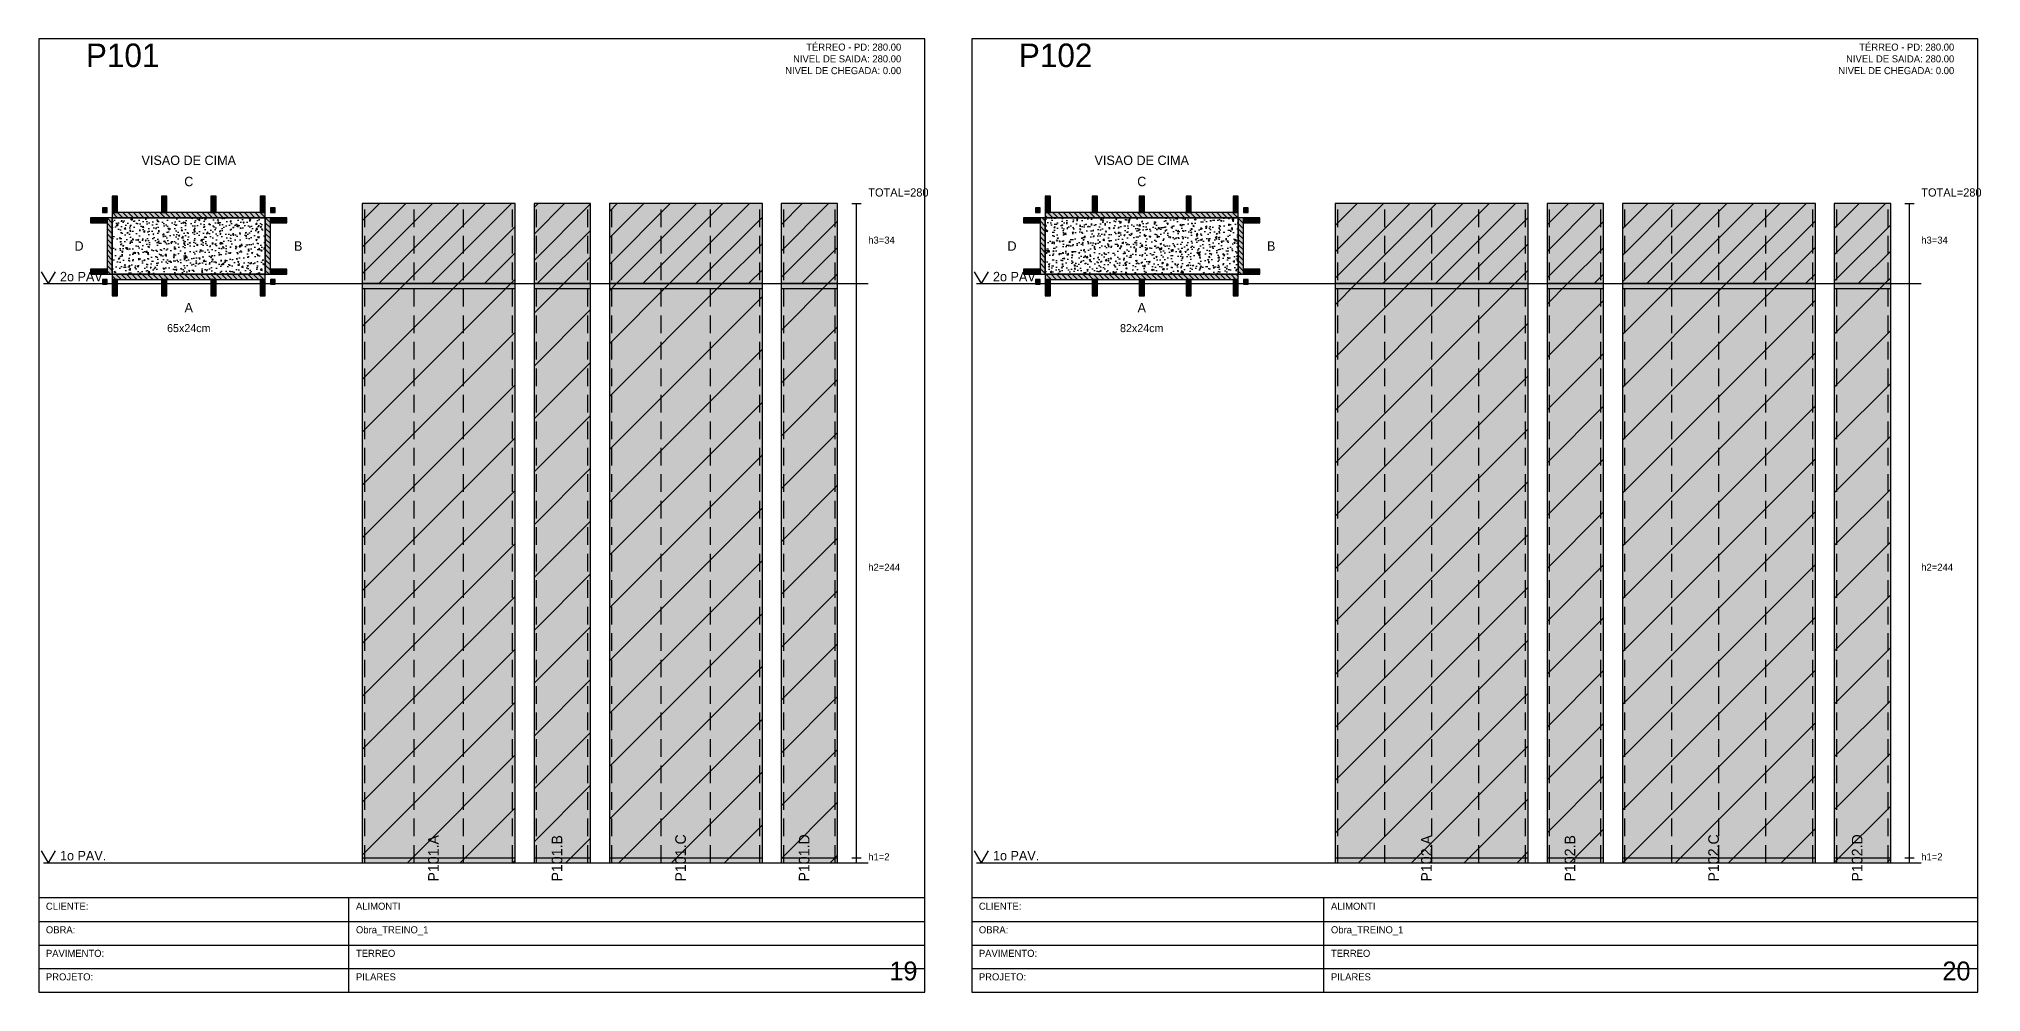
# Model space of a CAD drawing. Header units: metres. Extents: x 0 to 2088, y 0 to 2105.
# Drawn here: x 1263 to 2088, y 1275 to 1680 of the extents above; entities that cross this region are included whole.
import ezdxf
from ezdxf.enums import TextEntityAlignment as Align

# ---------------------------------------------------------------- set-up
doc = ezdxf.new("R2010")
doc.units = ezdxf.units.M
doc.linetypes.add('HIDDEN', pattern=[0.375, 0.25, -0.125])
for name, color, linetype in [('BORDA_CELULA', 9, 'Continuous'), ('CARIMBO', 9, 'Continuous'), ('CHAPA', 1, 'Continuous'), ('CONCRETO', 4, 'Continuous'), ('COTA', 241, 'Continuous'), ('Hachura', 251, 'Continuous'), ('LABEL_ID', 3, 'Continuous'), ('Nivel', 4, 'Continuous'), ('NOMENCLATURA', 1, 'Continuous'), ('Paineis', 200, 'Continuous'), ('SARR_2.2x7', 40, 'Continuous'), ('Texto Secao', 2, 'Continuous'), ('TEXTO_GERAL', 2, 'Continuous')]:
    doc.layers.add(name, color=color, linetype=linetype)

msp = doc.modelspace()

# ---------------------------------------------------------------- hatches: boundary and pattern name
at = {"layer": 'CHAPA'}
for points in [[(1290.2, 1606.2), (1292.2, 1606.2), (1292.2, 1608.2), (1290.2, 1608.2)], [(1361.6, 1606.2), (1363.6, 1606.2), (1363.6, 1608.2), (1361.6, 1608.2)], [(1686.6, 1606.2), (1688.6, 1606.2), (1688.6, 1608.2), (1686.6, 1608.2)], [(1775, 1606.2), (1777, 1606.2), (1777, 1608.2), (1775, 1608.2)], [(1290.2, 1575.8), (1292.2, 1575.8), (1292.2, 1577.8), (1290.2, 1577.8)], [(1361.6, 1575.8), (1363.6, 1575.8), (1363.6, 1577.8), (1361.6, 1577.8)], [(1686.6, 1575.8), (1688.6, 1575.8), (1688.6, 1577.8), (1686.6, 1577.8)], [(1775, 1575.8), (1777, 1575.8), (1777, 1577.8), (1775, 1577.8)]]:
    msp.add_hatch(color=1, dxfattribs=at).paths.add_polyline_path(points)
at = {"layer": 'COTA'}
h = msp.add_hatch(dxfattribs=at)
h.set_pattern_fill('AR-CONC', color=256, scale=0.03)
h.paths.add_polyline_path([(1294.4, 1580), (1359.4, 1580), (1359.4, 1604), (1294.4, 1604)])
h = msp.add_hatch(dxfattribs=at)
h.set_pattern_fill('AR-CONC', color=256, scale=0.03)
h.paths.add_polyline_path([(1690.8, 1580), (1772.8, 1580), (1772.8, 1604), (1690.8, 1604)])
at = {"layer": 'Hachura'}
for points in [[(1400.6, 1576), (1465.6, 1576), (1465.6, 1610), (1400.6, 1610)], [(1473.6, 1576), (1497.6, 1576), (1497.6, 1610), (1473.6, 1610)], [(1505.6, 1576), (1570.6, 1576), (1570.6, 1610), (1505.6, 1610)], [(1578.6, 1576), (1602.6, 1576), (1602.6, 1610), (1578.6, 1610)], [(1814, 1576), (1896, 1576), (1896, 1610), (1814, 1610)], [(1904, 1576), (1928, 1576), (1928, 1610), (1904, 1610)], [(1936, 1576), (2018, 1576), (2018, 1610), (1936, 1610)], [(2026, 1576), (2050, 1576), (2050, 1610), (2026, 1610)], [(1400.6, 1330), (1465.6, 1330), (1465.6, 1576), (1400.6, 1576)], [(1473.6, 1330), (1497.6, 1330), (1497.6, 1576), (1473.6, 1576)], [(1505.6, 1330), (1570.6, 1330), (1570.6, 1576), (1505.6, 1576)], [(1578.6, 1330), (1602.6, 1330), (1602.6, 1576), (1578.6, 1576)], [(1814, 1330), (1896, 1330), (1896, 1576), (1814, 1576)], [(1904, 1330), (1928, 1330), (1928, 1576), (1904, 1576)], [(1936, 1330), (2018, 1330), (2018, 1576), (1936, 1576)], [(2026, 1330), (2050, 1330), (2050, 1576), (2026, 1576)]]:
    msp.add_hatch(color=256, dxfattribs=at).paths.add_polyline_path(points)
h = msp.add_hatch(dxfattribs=at)
h.set_pattern_fill('ANSI31', color=256, scale=2.5)
h.paths.add_polyline_path([(1400.6, 1576), (1465.6, 1576), (1465.6, 1610), (1400.6, 1610)])
h = msp.add_hatch(dxfattribs=at)
h.set_pattern_fill('ANSI31', color=256, scale=2.5)
h.paths.add_polyline_path([(1473.6, 1576), (1497.6, 1576), (1497.6, 1610), (1473.6, 1610)])
h = msp.add_hatch(dxfattribs=at)
h.set_pattern_fill('ANSI31', color=256, scale=2.5)
h.paths.add_polyline_path([(1505.6, 1576), (1570.6, 1576), (1570.6, 1610), (1505.6, 1610)])
h = msp.add_hatch(dxfattribs=at)
h.set_pattern_fill('ANSI31', color=256, scale=2.5)
h.paths.add_polyline_path([(1578.6, 1576), (1602.6, 1576), (1602.6, 1610), (1578.6, 1610)])
h = msp.add_hatch(dxfattribs=at)
h.set_pattern_fill('ANSI31', color=256, scale=2.5)
h.paths.add_polyline_path([(1814, 1576), (1896, 1576), (1896, 1610), (1814, 1610)])
h = msp.add_hatch(dxfattribs=at)
h.set_pattern_fill('ANSI31', color=256, scale=2.5)
h.paths.add_polyline_path([(1904, 1576), (1928, 1576), (1928, 1610), (1904, 1610)])
h = msp.add_hatch(dxfattribs=at)
h.set_pattern_fill('ANSI31', color=256, scale=2.5)
h.paths.add_polyline_path([(1936, 1576), (2018, 1576), (2018, 1610), (1936, 1610)])
h = msp.add_hatch(dxfattribs=at)
h.set_pattern_fill('ANSI31', color=256, scale=2.5)
h.paths.add_polyline_path([(2026, 1576), (2050, 1576), (2050, 1610), (2026, 1610)])
h = msp.add_hatch(dxfattribs=at)
h.set_pattern_fill('ANSI31', color=256, scale=5)
h.paths.add_polyline_path([(1400.6, 1330), (1465.6, 1330), (1465.6, 1576), (1400.6, 1576)])
h = msp.add_hatch(dxfattribs=at)
h.set_pattern_fill('ANSI31', color=256, scale=5)
h.paths.add_polyline_path([(1473.6, 1330), (1497.6, 1330), (1497.6, 1576), (1473.6, 1576)])
h = msp.add_hatch(dxfattribs=at)
h.set_pattern_fill('ANSI31', color=256, scale=5)
h.paths.add_polyline_path([(1505.6, 1330), (1570.6, 1330), (1570.6, 1576), (1505.6, 1576)])
h = msp.add_hatch(dxfattribs=at)
h.set_pattern_fill('ANSI31', color=256, scale=5)
h.paths.add_polyline_path([(1578.6, 1330), (1602.6, 1330), (1602.6, 1576), (1578.6, 1576)])
h = msp.add_hatch(dxfattribs=at)
h.set_pattern_fill('ANSI31', color=256, scale=5)
h.paths.add_polyline_path([(1814, 1330), (1896, 1330), (1896, 1576), (1814, 1576)])
h = msp.add_hatch(dxfattribs=at)
h.set_pattern_fill('ANSI31', color=256, scale=5)
h.paths.add_polyline_path([(1904, 1330), (1928, 1330), (1928, 1576), (1904, 1576)])
h = msp.add_hatch(dxfattribs=at)
h.set_pattern_fill('ANSI31', color=256, scale=5)
h.paths.add_polyline_path([(1936, 1330), (2018, 1330), (2018, 1576), (1936, 1576)])
h = msp.add_hatch(dxfattribs=at)
h.set_pattern_fill('ANSI31', color=256, scale=5)
h.paths.add_polyline_path([(2026, 1330), (2050, 1330), (2050, 1576), (2026, 1576)])
at = {"layer": 'Paineis'}
for points in [[(1292.2, 1580), (1294.4, 1580), (1294.4, 1604), (1292.2, 1604)], [(1294.4, 1604), (1359.4, 1604), (1359.4, 1606.2), (1294.4, 1606.2)], [(1359.4, 1580), (1361.6, 1580), (1361.6, 1604), (1359.4, 1604)], [(1688.6, 1580), (1690.8, 1580), (1690.8, 1604), (1688.6, 1604)], [(1690.8, 1604), (1772.8, 1604), (1772.8, 1606.2), (1690.8, 1606.2)], [(1772.8, 1580), (1775, 1580), (1775, 1604), (1772.8, 1604)], [(1294.4, 1577.8), (1359.4, 1577.8), (1359.4, 1580), (1294.4, 1580)], [(1690.8, 1577.8), (1772.8, 1577.8), (1772.8, 1580), (1690.8, 1580)]]:
    msp.add_hatch(color=256, dxfattribs=at).paths.add_polyline_path(points)
h = msp.add_hatch(dxfattribs=at)
h.set_pattern_fill('ANSI31', color=256, scale=0.5, angle=270)
h.paths.add_polyline_path([(1292.2, 1580), (1294.4, 1580), (1294.4, 1604), (1292.2, 1604)])
h = msp.add_hatch(dxfattribs=at)
h.set_pattern_fill('ANSI31', color=256, scale=0.5, angle=270)
h.paths.add_polyline_path([(1294.4, 1604), (1359.4, 1604), (1359.4, 1606.2), (1294.4, 1606.2)])
h = msp.add_hatch(dxfattribs=at)
h.set_pattern_fill('ANSI31', color=256, scale=0.5, angle=270)
h.paths.add_polyline_path([(1359.4, 1580), (1361.6, 1580), (1361.6, 1604), (1359.4, 1604)])
h = msp.add_hatch(dxfattribs=at)
h.set_pattern_fill('ANSI31', color=256, scale=0.5, angle=270)
h.paths.add_polyline_path([(1688.6, 1580), (1690.8, 1580), (1690.8, 1604), (1688.6, 1604)])
h = msp.add_hatch(dxfattribs=at)
h.set_pattern_fill('ANSI31', color=256, scale=0.5, angle=270)
h.paths.add_polyline_path([(1690.8, 1604), (1772.8, 1604), (1772.8, 1606.2), (1690.8, 1606.2)])
h = msp.add_hatch(dxfattribs=at)
h.set_pattern_fill('ANSI31', color=256, scale=0.5, angle=270)
h.paths.add_polyline_path([(1772.8, 1580), (1775, 1580), (1775, 1604), (1772.8, 1604)])
h = msp.add_hatch(dxfattribs=at)
h.set_pattern_fill('ANSI31', color=256, scale=0.5, angle=270)
h.paths.add_polyline_path([(1294.4, 1577.8), (1359.4, 1577.8), (1359.4, 1580), (1294.4, 1580)])
h = msp.add_hatch(dxfattribs=at)
h.set_pattern_fill('ANSI31', color=256, scale=0.5, angle=270)
h.paths.add_polyline_path([(1690.8, 1577.8), (1772.8, 1577.8), (1772.8, 1580), (1690.8, 1580)])
at = {"layer": 'SARR_2.2x7'}
for points in [[(1294.4, 1606.2), (1296.6, 1606.2), (1296.6, 1613.2), (1294.4, 1613.2)], [(1315.33, 1606.2), (1317.53, 1606.2), (1317.53, 1613.2), (1315.33, 1613.2)], [(1336.27, 1606.2), (1338.47, 1606.2), (1338.47, 1613.2), (1336.27, 1613.2)], [(1357.2, 1606.2), (1359.4, 1606.2), (1359.4, 1613.2), (1357.2, 1613.2)], [(1690.8, 1606.2), (1693, 1606.2), (1693, 1613.2), (1690.8, 1613.2)], [(1710.75, 1606.2), (1712.95, 1606.2), (1712.95, 1613.2), (1710.75, 1613.2)], [(1730.7, 1606.2), (1732.9, 1606.2), (1732.9, 1613.2), (1730.7, 1613.2)], [(1750.65, 1606.2), (1752.85, 1606.2), (1752.85, 1613.2), (1750.65, 1613.2)], [(1770.6, 1606.2), (1772.8, 1606.2), (1772.8, 1613.2), (1770.6, 1613.2)], [(1285.2, 1601.8), (1292.2, 1601.8), (1292.2, 1604), (1285.2, 1604)], [(1361.6, 1601.8), (1368.6, 1601.8), (1368.6, 1604), (1361.6, 1604)], [(1681.6, 1601.8), (1688.6, 1601.8), (1688.6, 1604), (1681.6, 1604)], [(1775, 1601.8), (1782, 1601.8), (1782, 1604), (1775, 1604)], [(1285.2, 1580), (1292.2, 1580), (1292.2, 1582.2), (1285.2, 1582.2)], [(1294.4, 1570.8), (1296.6, 1570.8), (1296.6, 1577.8), (1294.4, 1577.8)], [(1315.33, 1570.8), (1317.53, 1570.8), (1317.53, 1577.8), (1315.33, 1577.8)], [(1336.27, 1570.8), (1338.47, 1570.8), (1338.47, 1577.8), (1336.27, 1577.8)], [(1357.2, 1570.8), (1359.4, 1570.8), (1359.4, 1577.8), (1357.2, 1577.8)], [(1361.6, 1580), (1368.6, 1580), (1368.6, 1582.2), (1361.6, 1582.2)], [(1681.6, 1580), (1688.6, 1580), (1688.6, 1582.2), (1681.6, 1582.2)], [(1690.8, 1570.8), (1693, 1570.8), (1693, 1577.8), (1690.8, 1577.8)], [(1710.75, 1570.8), (1712.95, 1570.8), (1712.95, 1577.8), (1710.75, 1577.8)], [(1730.7, 1570.8), (1732.9, 1570.8), (1732.9, 1577.8), (1730.7, 1577.8)], [(1750.65, 1570.8), (1752.85, 1570.8), (1752.85, 1577.8), (1750.65, 1577.8)], [(1770.6, 1570.8), (1772.8, 1570.8), (1772.8, 1577.8), (1770.6, 1577.8)], [(1775, 1580), (1782, 1580), (1782, 1582.2), (1775, 1582.2)]]:
    msp.add_hatch(color=256, dxfattribs=at).paths.add_polyline_path(points)
h = msp.add_hatch(dxfattribs=at)
h.set_pattern_fill('ANSI31', color=256, scale=0.5, angle=270)
h.paths.add_polyline_path([(1294.4, 1606.2), (1296.6, 1606.2), (1296.6, 1613.2), (1294.4, 1613.2)])
h = msp.add_hatch(dxfattribs=at)
h.set_pattern_fill('ANSI31', color=256, scale=0.5, angle=270)
h.paths.add_polyline_path([(1315.33, 1606.2), (1317.53, 1606.2), (1317.53, 1613.2), (1315.33, 1613.2)])
h = msp.add_hatch(dxfattribs=at)
h.set_pattern_fill('ANSI31', color=256, scale=0.5, angle=270)
h.paths.add_polyline_path([(1336.27, 1606.2), (1338.47, 1606.2), (1338.47, 1613.2), (1336.27, 1613.2)])
h = msp.add_hatch(dxfattribs=at)
h.set_pattern_fill('ANSI31', color=256, scale=0.5, angle=270)
h.paths.add_polyline_path([(1357.2, 1606.2), (1359.4, 1606.2), (1359.4, 1613.2), (1357.2, 1613.2)])
h = msp.add_hatch(dxfattribs=at)
h.set_pattern_fill('ANSI31', color=256, scale=0.5, angle=270)
h.paths.add_polyline_path([(1690.8, 1606.2), (1693, 1606.2), (1693, 1613.2), (1690.8, 1613.2)])
h = msp.add_hatch(dxfattribs=at)
h.set_pattern_fill('ANSI31', color=256, scale=0.5, angle=270)
h.paths.add_polyline_path([(1710.75, 1606.2), (1712.95, 1606.2), (1712.95, 1613.2), (1710.75, 1613.2)])
h = msp.add_hatch(dxfattribs=at)
h.set_pattern_fill('ANSI31', color=256, scale=0.5, angle=270)
h.paths.add_polyline_path([(1730.7, 1606.2), (1732.9, 1606.2), (1732.9, 1613.2), (1730.7, 1613.2)])
h = msp.add_hatch(dxfattribs=at)
h.set_pattern_fill('ANSI31', color=256, scale=0.5, angle=270)
h.paths.add_polyline_path([(1750.65, 1606.2), (1752.85, 1606.2), (1752.85, 1613.2), (1750.65, 1613.2)])
h = msp.add_hatch(dxfattribs=at)
h.set_pattern_fill('ANSI31', color=256, scale=0.5, angle=270)
h.paths.add_polyline_path([(1770.6, 1606.2), (1772.8, 1606.2), (1772.8, 1613.2), (1770.6, 1613.2)])
h = msp.add_hatch(dxfattribs=at)
h.set_pattern_fill('ANSI31', color=256, scale=0.5, angle=270)
h.paths.add_polyline_path([(1285.2, 1601.8), (1292.2, 1601.8), (1292.2, 1604), (1285.2, 1604)])
h = msp.add_hatch(dxfattribs=at)
h.set_pattern_fill('ANSI31', color=256, scale=0.5, angle=270)
h.paths.add_polyline_path([(1361.6, 1601.8), (1368.6, 1601.8), (1368.6, 1604), (1361.6, 1604)])
h = msp.add_hatch(dxfattribs=at)
h.set_pattern_fill('ANSI31', color=256, scale=0.5, angle=270)
h.paths.add_polyline_path([(1681.6, 1601.8), (1688.6, 1601.8), (1688.6, 1604), (1681.6, 1604)])
h = msp.add_hatch(dxfattribs=at)
h.set_pattern_fill('ANSI31', color=256, scale=0.5, angle=270)
h.paths.add_polyline_path([(1775, 1601.8), (1782, 1601.8), (1782, 1604), (1775, 1604)])
h = msp.add_hatch(dxfattribs=at)
h.set_pattern_fill('ANSI31', color=256, scale=0.5, angle=270)
h.paths.add_polyline_path([(1285.2, 1580), (1292.2, 1580), (1292.2, 1582.2), (1285.2, 1582.2)])
h = msp.add_hatch(dxfattribs=at)
h.set_pattern_fill('ANSI31', color=256, scale=0.5, angle=270)
h.paths.add_polyline_path([(1294.4, 1570.8), (1296.6, 1570.8), (1296.6, 1577.8), (1294.4, 1577.8)])
h = msp.add_hatch(dxfattribs=at)
h.set_pattern_fill('ANSI31', color=256, scale=0.5, angle=270)
h.paths.add_polyline_path([(1315.33, 1570.8), (1317.53, 1570.8), (1317.53, 1577.8), (1315.33, 1577.8)])
h = msp.add_hatch(dxfattribs=at)
h.set_pattern_fill('ANSI31', color=256, scale=0.5, angle=270)
h.paths.add_polyline_path([(1336.27, 1570.8), (1338.47, 1570.8), (1338.47, 1577.8), (1336.27, 1577.8)])
h = msp.add_hatch(dxfattribs=at)
h.set_pattern_fill('ANSI31', color=256, scale=0.5, angle=270)
h.paths.add_polyline_path([(1357.2, 1570.8), (1359.4, 1570.8), (1359.4, 1577.8), (1357.2, 1577.8)])
h = msp.add_hatch(dxfattribs=at)
h.set_pattern_fill('ANSI31', color=256, scale=0.5, angle=270)
h.paths.add_polyline_path([(1361.6, 1580), (1368.6, 1580), (1368.6, 1582.2), (1361.6, 1582.2)])
h = msp.add_hatch(dxfattribs=at)
h.set_pattern_fill('ANSI31', color=256, scale=0.5, angle=270)
h.paths.add_polyline_path([(1681.6, 1580), (1688.6, 1580), (1688.6, 1582.2), (1681.6, 1582.2)])
h = msp.add_hatch(dxfattribs=at)
h.set_pattern_fill('ANSI31', color=256, scale=0.5, angle=270)
h.paths.add_polyline_path([(1690.8, 1570.8), (1693, 1570.8), (1693, 1577.8), (1690.8, 1577.8)])
h = msp.add_hatch(dxfattribs=at)
h.set_pattern_fill('ANSI31', color=256, scale=0.5, angle=270)
h.paths.add_polyline_path([(1710.75, 1570.8), (1712.95, 1570.8), (1712.95, 1577.8), (1710.75, 1577.8)])
h = msp.add_hatch(dxfattribs=at)
h.set_pattern_fill('ANSI31', color=256, scale=0.5, angle=270)
h.paths.add_polyline_path([(1730.7, 1570.8), (1732.9, 1570.8), (1732.9, 1577.8), (1730.7, 1577.8)])
h = msp.add_hatch(dxfattribs=at)
h.set_pattern_fill('ANSI31', color=256, scale=0.5, angle=270)
h.paths.add_polyline_path([(1750.65, 1570.8), (1752.85, 1570.8), (1752.85, 1577.8), (1750.65, 1577.8)])
h = msp.add_hatch(dxfattribs=at)
h.set_pattern_fill('ANSI31', color=256, scale=0.5, angle=270)
h.paths.add_polyline_path([(1770.6, 1570.8), (1772.8, 1570.8), (1772.8, 1577.8), (1770.6, 1577.8)])
h = msp.add_hatch(dxfattribs=at)
h.set_pattern_fill('ANSI31', color=256, scale=0.5, angle=270)
h.paths.add_polyline_path([(1775, 1580), (1782, 1580), (1782, 1582.2), (1775, 1582.2)])

# ---------------------------------------------------------------- linework, layer by layer
at = {"layer": 'BORDA_CELULA', "color": 9}
for points in [[(1263.2, 1275), (1639.6, 1275), (1639.6, 1680), (1263.2, 1680)], [(1659.6, 1275), (2087, 1275), (2087, 1680), (1659.6, 1680)]]:
    msp.add_lwpolyline(points, close=True, dxfattribs=at)
at = {"layer": 'CARIMBO', "color": 40}
for p, q in [((1394.94, 1275), (1394.94, 1315)), ((1809.19, 1275), (1809.19, 1315)), ((1263.2, 1305), (1639.6, 1305)), ((1659.6, 1305), (2087, 1305)), ((1263.2, 1295), (1639.6, 1295)), ((1659.6, 1295), (2087, 1295)), ((1263.2, 1285), (1639.6, 1285)), ((1659.6, 1285), (2087, 1285))]:
    msp.add_line(p, q, dxfattribs=at)
for points in [[(1263.2, 1275), (1639.6, 1275), (1639.6, 1315), (1263.2, 1315)], [(1659.6, 1275), (2087, 1275), (2087, 1315), (1659.6, 1315)]]:
    msp.add_lwpolyline(points, close=True, dxfattribs=at)
at = {"layer": 'CHAPA', "color": 1}
for points in [[(1290.2, 1606.2), (1292.2, 1606.2), (1292.2, 1608.2), (1290.2, 1608.2)], [(1361.6, 1606.2), (1363.6, 1606.2), (1363.6, 1608.2), (1361.6, 1608.2)], [(1686.6, 1606.2), (1688.6, 1606.2), (1688.6, 1608.2), (1686.6, 1608.2)], [(1775, 1606.2), (1777, 1606.2), (1777, 1608.2), (1775, 1608.2)], [(1290.2, 1575.8), (1292.2, 1575.8), (1292.2, 1577.8), (1290.2, 1577.8)], [(1361.6, 1575.8), (1363.6, 1575.8), (1363.6, 1577.8), (1361.6, 1577.8)], [(1686.6, 1575.8), (1688.6, 1575.8), (1688.6, 1577.8), (1686.6, 1577.8)], [(1775, 1575.8), (1777, 1575.8), (1777, 1577.8), (1775, 1577.8)]]:
    msp.add_lwpolyline(points, close=True, dxfattribs=at)
at = {"layer": 'CONCRETO', "color": 4}
for points in [[(1294.4, 1580), (1359.4, 1580), (1359.4, 1604), (1294.4, 1604)], [(1690.8, 1580), (1772.8, 1580), (1772.8, 1604), (1690.8, 1604)]]:
    msp.add_lwpolyline(points, close=True, dxfattribs=at)
at = {"layer": 'COTA', "color": 8}
for p, q in [((1608.6, 1610), (1612.6, 1610)), ((1610.6, 1330), (1610.6, 1610)), ((2056, 1610), (2060, 1610)), ((2058, 1330), (2058, 1610)), ((1608.6, 1576), (1612.6, 1576)), ((1608.6, 1576), (1612.6, 1576)), ((2056, 1576), (2060, 1576)), ((2056, 1576), (2060, 1576)), ((1608.6, 1332), (1612.6, 1332)), ((1608.6, 1332), (1612.6, 1332)), ((1608.6, 1330), (1612.6, 1330)), ((2056, 1332), (2060, 1332)), ((2056, 1332), (2060, 1332)), ((2056, 1330), (2060, 1330))]:
    msp.add_line(p, q, dxfattribs=at)
at = {"layer": 'Nivel', "color": 4}
for p, q in [((1264.2, 1581), (1267.2, 1576)), ((1270.2, 1581), (1267.2, 1576)), ((1660.6, 1581), (1663.6, 1576)), ((1666.6, 1581), (1663.6, 1576)), ((1265.2, 1576), (1615.6, 1576)), ((1661.6, 1576), (2063, 1576)), ((1264.2, 1335), (1267.2, 1330)), ((1265.2, 1330), (1615.6, 1330)), ((1270.2, 1335), (1267.2, 1330)), ((1660.6, 1335), (1663.6, 1330)), ((1661.6, 1330), (2063, 1330)), ((1666.6, 1335), (1663.6, 1330))]:
    msp.add_line(p, q, dxfattribs=at)
at = {"layer": 'Paineis'}
for p, q in [((1400.6, 1574), (1465.6, 1574)), ((1473.6, 1574), (1497.6, 1574)), ((1505.6, 1574), (1570.6, 1574)), ((1578.6, 1574), (1602.6, 1574)), ((1814, 1574), (1896, 1574)), ((1904, 1574), (1928, 1574)), ((1936, 1574), (2018, 1574)), ((2026, 1574), (2050, 1574)), ((1400.6, 1332), (1465.6, 1332)), ((1473.6, 1332), (1497.6, 1332)), ((1505.6, 1332), (1570.6, 1332)), ((1578.6, 1332), (1602.6, 1332)), ((1814, 1332), (1896, 1332)), ((1904, 1332), (1928, 1332)), ((1936, 1332), (2018, 1332)), ((2026, 1332), (2050, 1332))]:
    msp.add_line(p, q, dxfattribs=at)
for points in [[(1400.6, 1576), (1465.6, 1576), (1465.6, 1610), (1400.6, 1610)], [(1473.6, 1576), (1497.6, 1576), (1497.6, 1610), (1473.6, 1610)], [(1505.6, 1576), (1570.6, 1576), (1570.6, 1610), (1505.6, 1610)], [(1578.6, 1576), (1602.6, 1576), (1602.6, 1610), (1578.6, 1610)], [(1814, 1576), (1896, 1576), (1896, 1610), (1814, 1610)], [(1904, 1576), (1928, 1576), (1928, 1610), (1904, 1610)], [(1936, 1576), (2018, 1576), (2018, 1610), (1936, 1610)], [(2026, 1576), (2050, 1576), (2050, 1610), (2026, 1610)], [(1292.2, 1580), (1294.4, 1580), (1294.4, 1604), (1292.2, 1604)], [(1294.4, 1604), (1359.4, 1604), (1359.4, 1606.2), (1294.4, 1606.2)], [(1359.4, 1580), (1361.6, 1580), (1361.6, 1604), (1359.4, 1604)], [(1688.6, 1580), (1690.8, 1580), (1690.8, 1604), (1688.6, 1604)], [(1690.8, 1604), (1772.8, 1604), (1772.8, 1606.2), (1690.8, 1606.2)], [(1772.8, 1580), (1775, 1580), (1775, 1604), (1772.8, 1604)], [(1294.4, 1577.8), (1359.4, 1577.8), (1359.4, 1580), (1294.4, 1580)], [(1690.8, 1577.8), (1772.8, 1577.8), (1772.8, 1580), (1690.8, 1580)], [(1400.6, 1330), (1465.6, 1330), (1465.6, 1576), (1400.6, 1576)], [(1473.6, 1330), (1497.6, 1330), (1497.6, 1576), (1473.6, 1576)], [(1505.6, 1330), (1570.6, 1330), (1570.6, 1576), (1505.6, 1576)], [(1578.6, 1330), (1602.6, 1330), (1602.6, 1576), (1578.6, 1576)], [(1814, 1330), (1896, 1330), (1896, 1576), (1814, 1576)], [(1904, 1330), (1928, 1330), (1928, 1576), (1904, 1576)], [(1936, 1330), (2018, 1330), (2018, 1576), (1936, 1576)], [(2026, 1330), (2050, 1330), (2050, 1576), (2026, 1576)]]:
    msp.add_lwpolyline(points, close=True, dxfattribs=at)
at = {"layer": 'SARR_2.2x7', "linetype": 'HIDDEN', "ltscale": 30}
for p, q in [((1401.7, 1330), (1401.7, 1610)), ((1422.63, 1330), (1422.63, 1610)), ((1443.57, 1330), (1443.57, 1610)), ((1464.5, 1330), (1464.5, 1610)), ((1474.7, 1330), (1474.7, 1610)), ((1496.5, 1330), (1496.5, 1610)), ((1506.7, 1330), (1506.7, 1610)), ((1527.63, 1330), (1527.63, 1610)), ((1548.57, 1330), (1548.57, 1610)), ((1569.5, 1330), (1569.5, 1610)), ((1579.7, 1330), (1579.7, 1610)), ((1601.5, 1330), (1601.5, 1610)), ((1815.1, 1330), (1815.1, 1610)), ((1835.05, 1330), (1835.05, 1610)), ((1855, 1330), (1855, 1610)), ((1874.95, 1330), (1874.95, 1610)), ((1894.9, 1330), (1894.9, 1610)), ((1905.1, 1330), (1905.1, 1610)), ((1926.9, 1330), (1926.9, 1610)), ((1937.1, 1330), (1937.1, 1610)), ((1957.05, 1330), (1957.05, 1610)), ((1977, 1330), (1977, 1610)), ((1996.95, 1330), (1996.95, 1610)), ((2016.9, 1330), (2016.9, 1610)), ((2027.1, 1330), (2027.1, 1610)), ((2048.9, 1330), (2048.9, 1610))]:
    msp.add_line(p, q, dxfattribs=at)
at = {"layer": 'SARR_2.2x7'}
for points in [[(1294.4, 1606.2), (1296.6, 1606.2), (1296.6, 1613.2), (1294.4, 1613.2)], [(1315.33, 1606.2), (1317.53, 1606.2), (1317.53, 1613.2), (1315.33, 1613.2)], [(1336.27, 1606.2), (1338.47, 1606.2), (1338.47, 1613.2), (1336.27, 1613.2)], [(1357.2, 1606.2), (1359.4, 1606.2), (1359.4, 1613.2), (1357.2, 1613.2)], [(1690.8, 1606.2), (1693, 1606.2), (1693, 1613.2), (1690.8, 1613.2)], [(1710.75, 1606.2), (1712.95, 1606.2), (1712.95, 1613.2), (1710.75, 1613.2)], [(1730.7, 1606.2), (1732.9, 1606.2), (1732.9, 1613.2), (1730.7, 1613.2)], [(1750.65, 1606.2), (1752.85, 1606.2), (1752.85, 1613.2), (1750.65, 1613.2)], [(1770.6, 1606.2), (1772.8, 1606.2), (1772.8, 1613.2), (1770.6, 1613.2)], [(1285.2, 1601.8), (1292.2, 1601.8), (1292.2, 1604), (1285.2, 1604)], [(1361.6, 1601.8), (1368.6, 1601.8), (1368.6, 1604), (1361.6, 1604)], [(1681.6, 1601.8), (1688.6, 1601.8), (1688.6, 1604), (1681.6, 1604)], [(1775, 1601.8), (1782, 1601.8), (1782, 1604), (1775, 1604)], [(1285.2, 1580), (1292.2, 1580), (1292.2, 1582.2), (1285.2, 1582.2)], [(1294.4, 1570.8), (1296.6, 1570.8), (1296.6, 1577.8), (1294.4, 1577.8)], [(1315.33, 1570.8), (1317.53, 1570.8), (1317.53, 1577.8), (1315.33, 1577.8)], [(1336.27, 1570.8), (1338.47, 1570.8), (1338.47, 1577.8), (1336.27, 1577.8)], [(1357.2, 1570.8), (1359.4, 1570.8), (1359.4, 1577.8), (1357.2, 1577.8)], [(1361.6, 1580), (1368.6, 1580), (1368.6, 1582.2), (1361.6, 1582.2)], [(1681.6, 1580), (1688.6, 1580), (1688.6, 1582.2), (1681.6, 1582.2)], [(1690.8, 1570.8), (1693, 1570.8), (1693, 1577.8), (1690.8, 1577.8)], [(1710.75, 1570.8), (1712.95, 1570.8), (1712.95, 1577.8), (1710.75, 1577.8)], [(1730.7, 1570.8), (1732.9, 1570.8), (1732.9, 1577.8), (1730.7, 1577.8)], [(1750.65, 1570.8), (1752.85, 1570.8), (1752.85, 1577.8), (1750.65, 1577.8)], [(1770.6, 1570.8), (1772.8, 1570.8), (1772.8, 1577.8), (1770.6, 1577.8)], [(1775, 1580), (1782, 1580), (1782, 1582.2), (1775, 1582.2)]]:
    msp.add_lwpolyline(points, close=True, dxfattribs=at)

# ---------------------------------------------------------------- texts
at = {"layer": 'CARIMBO', "color": 9}
for s, p in [('CLIENTE:', (1266.2, 1310)), ('CLIENTE:', (1662.6, 1310)), ('OBRA:', (1266.2, 1300)), ('OBRA:', (1662.6, 1300)), ('PAVIMENTO:', (1266.2, 1290)), ('PAVIMENTO:', (1662.6, 1290)), ('PROJETO:', (1266.2, 1280)), ('PROJETO:', (1662.6, 1280))]:
    msp.add_text(s, height=3, dxfattribs=at).set_placement(p)
at = {"layer": 'COTA', "color": 8}
for s, height, p in [('TOTAL=280', 3.5, (1615.6, 1613)), ('TOTAL=280', 3.5, (2063, 1613)), ('h3=34', 3, (1615.6, 1593)), ('h3=34', 3, (2063, 1593)), ('h2=244', 3, (1615.6, 1454)), ('h2=244', 3, (2063, 1454)), ('h1=2', 3, (1615.6, 1331)), ('h1=2', 3, (2063, 1331))]:
    msp.add_text(s, height=height, dxfattribs=at).set_placement(p)
at = {"layer": 'Cota Secao (2x)', "color": 4}
for s, p in [('65x24cm', (1326.9, 1558.8)), ('82x24cm', (1731.8, 1558.8))]:
    msp.add_text(s, height=3.4, dxfattribs=at).set_placement(p, align=Align.TOP_CENTER)
at = {"layer": 'LABEL_ID', "color": 3}
for s, p in [('19', (1624.6, 1280)), ('20', (2072, 1280))]:
    msp.add_text(s, height=8, dxfattribs=at).set_placement(p)
at = {"layer": 'Nivel', "color": 4}
for s, p in [('2o PAV.', (1272.2, 1577)), ('2o PAV.', (1668.6, 1577)), ('1o PAV.', (1272.2, 1331)), ('1o PAV.', (1668.6, 1331))]:
    msp.add_text(s, height=4, dxfattribs=at).set_placement(p)
at = {"layer": 'NOMENCLATURA', "color": 1}
for s, p in [('P101', (1283.2, 1668)), ('P102', (1679.6, 1668))]:
    msp.add_text(s, height=10, dxfattribs=at).set_placement(p)
at = {"layer": 'Texto Secao', "color": 2}
for s, p in [('VISAO DE CIMA', (1326.9, 1625.2)), ('VISAO DE CIMA', (1731.8, 1625.2)), ('C', (1326.9, 1616.2)), ('C', (1731.8, 1616.2))]:
    msp.add_text(s, height=4, dxfattribs=at).set_placement(p, align=Align.BOTTOM_CENTER)
for p in [(1282.2, 1592), (1678.6, 1592)]:
    msp.add_text('D', height=4, dxfattribs=at).set_placement(p, align=Align.MIDDLE_RIGHT)
for p in [(1371.6, 1592), (1785, 1592)]:
    msp.add_text('B', height=4, dxfattribs=at).set_placement(p, align=Align.MIDDLE_LEFT)
for p in [(1326.9, 1567.8), (1731.8, 1567.8)]:
    msp.add_text('A', height=4, dxfattribs=at).set_placement(p, align=Align.TOP_CENTER)
for s, p in [('P101.A', (1433.1, 1322)), ('P101.B', (1485.6, 1322)), ('P101.C', (1538.1, 1322)), ('P101.D', (1590.6, 1322)), ('P102.A', (1855, 1322)), ('P102.B', (1916, 1322)), ('P102.C', (1977, 1322)), ('P102.D', (2038, 1322))]:
    msp.add_text(s, height=4.5, rotation=90, dxfattribs=at).set_placement(p)
at = {"layer": 'TEXTO_GERAL', "color": 2}
for s, p in [('TÉRREO - PD: 280.00', (1629.6, 1675)), ('TÉRREO - PD: 280.00', (2077, 1675)), ('NIVEL DE CHEGADA: 0.00', (1629.6, 1665)), ('NIVEL DE SAIDA: 280.00', (1629.6, 1670)), ('NIVEL DE CHEGADA: 0.00', (2077, 1665)), ('NIVEL DE SAIDA: 280.00', (2077, 1670))]:
    msp.add_text(s, height=3, dxfattribs=at).set_placement(p, align=Align.RIGHT)
for s, p in [('ALIMONTI', (1397.94, 1310)), ('ALIMONTI', (1812.19, 1310)), ('Obra_TREINO_1', (1397.94, 1300)), ('Obra_TREINO_1', (1812.19, 1300)), ('TERREO', (1397.94, 1290)), ('TERREO', (1812.19, 1290)), ('PILARES', (1397.94, 1280)), ('PILARES', (1812.19, 1280))]:
    msp.add_text(s, height=3, dxfattribs=at).set_placement(p)

doc.saveas('drawing.dxf')
